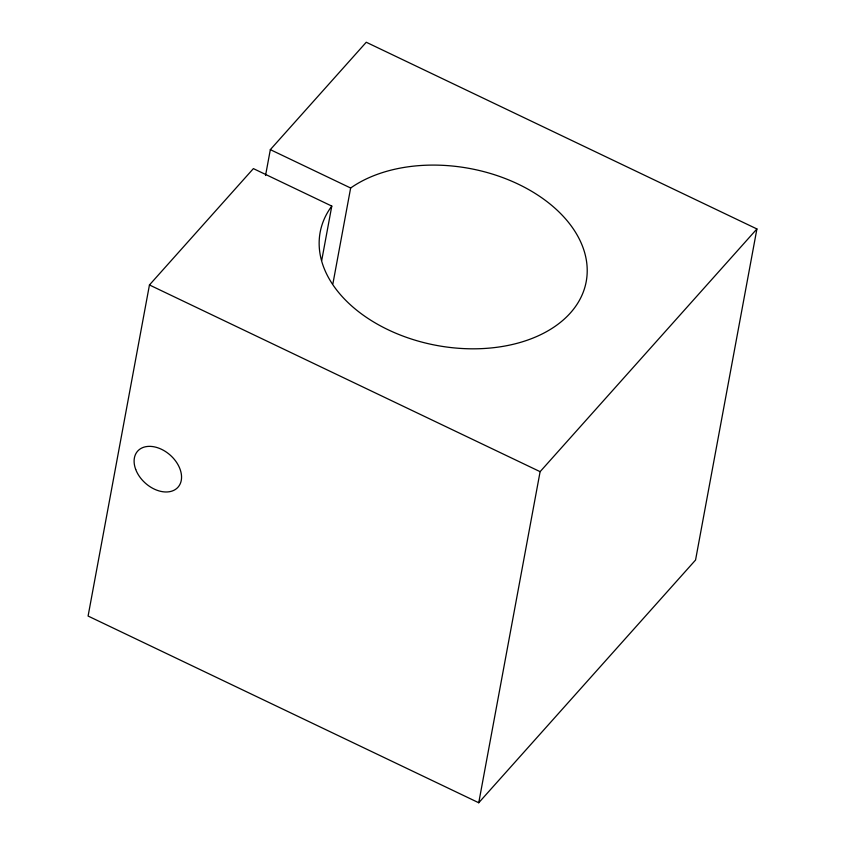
<?xml version="1.0" encoding="UTF-8"?>
<svg xmlns="http://www.w3.org/2000/svg" width="845" height="845" viewBox="0 0 845 845"><rect width="100%" height="100%" fill="white"/><g stroke="black" fill="none" stroke-linecap="round" stroke-linejoin="round"><path stroke-width="1.27" d="M270.337 149.639L350.643 188.012A135.295 90.003 10.5 0 1 574.748 231.065A135.295 90.003 10.5 0 1 452.962 347.781A135.295 90.003 10.5 0 1 331.789 206.085L253.384 168.609L149.449 284.966L88.091 616.047L478.745 802.75L695.551 560.034L756.909 228.953L366.255 42.25L270.337 149.639L265.541 175.506M321.723 260.397L331.789 206.085M332.909 283.719L350.643 188.012M478.745 802.75L540.113 471.668L756.909 228.953M149.449 284.966L540.113 471.668M135.696 469.408A27.061 18.727 41.8 0 0 176.288 488.811A27.061 18.727 41.8 0 0 161.522 449.308A27.061 18.727 41.8 0 0 135.696 469.408"/></g></svg>
